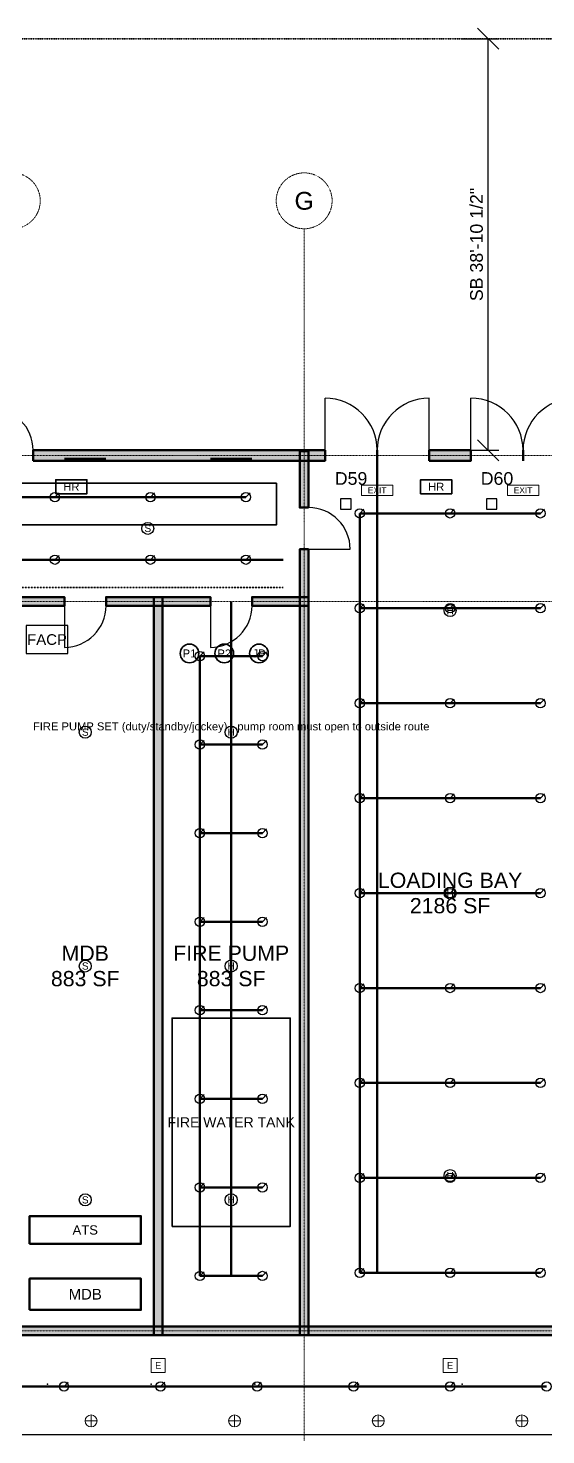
# Model space of a CAD drawing. Header units: inches. Extents: x -108 to 4832, y -12 to 3555.
# Drawn here: x 1884 to 2471, y 1961 to 3555 of the extents above; entities that cross this region are included whole.
import ezdxf
from ezdxf.enums import TextEntityAlignment as Align

# ---------------------------------------------------------------- set-up
doc = ezdxf.new("R2010")
doc.units = ezdxf.units.IN
doc.header["$LTSCALE"] = 0.03937
doc.header["$MEASUREMENT"] = 0
for name, pattern in [('CENTER', [5.08, 3.175, -0.635, 0.635, -0.635]), ('DASHED', [1.524, 1.27, -0.254]), ('PHANTOM', [6.35, 3.175, -0.635, 0.635, -0.635, 0.635, -0.635])]:
    doc.linetypes.add(name, pattern=pattern)
for name, color, linetype, lineweight in [('A-ANNO-DIMS', 1, 'Continuous', 18), ('A-ANNO-SYMB', 2, 'Continuous', 18), ('A-AREA-IDEN', 2, 'Continuous', 18), ('A-DOOR', 3, 'Continuous', 25), ('A-FLOR-OTLN', 253, 'Continuous', 25), ('A-WALL', 7, 'Continuous', 50), ('A-WALL-PATT', 8, 'Continuous', 9), ('C-PROP-LINE', 1, 'PHANTOM', 35), ('E-ANNO-TEXT', 52, 'Continuous', 18), ('E-DB', 6, 'Continuous', 50), ('E-FALM', 230, 'Continuous', 25), ('E-LITE', 2, 'Continuous', 18), ('E-LITE-EMER', 40, 'Continuous', 18), ('E-TRAY', 210, 'DASHED', 35), ('FP-ANNO-TEXT', 14, 'Continuous', 18), ('FP-HOSE', 20, 'Continuous', 35), ('FP-SPRK-HEAD', 1, 'Continuous', 25), ('FP-SPRK-PIPE', 12, 'Continuous', 50), ('M-HVAC-SAD', 5, 'Continuous', 35), ('M-HVAC-SCD', 4, 'Continuous', 18), ('S-GRID', 1, 'CENTER', 13)]:
    doc.layers.add(name, color=color, linetype=linetype, lineweight=lineweight)
doc.styles.add('NCS-ARIAL', font='arial.ttf')
doc.dimstyles.new('ARCH-48', dxfattribs={"dimscale": 192, "dimtxt": 0.075, "dimasz": 0.0625, "dimexe": 0.0625, "dimexo": 0.0625, "dimgap": 0.03125, "dimtad": 1, "dimdec": 4, "dimzin": 3, "dimdsep": 46, "dimlunit": 4, "dimtxsty": 'NCS-ARIAL', "dimtsz": 0.0625, "dimcen": 2.5, "dimclrd": 256, "dimclre": 256, "dimclrt": 256, "dimazin": 3, "dimtfac": 1, "dimtmove": 0, "dimatfit": 3, "dimarcsym": 0})

msp = doc.modelspace()

# ---------------------------------------------------------------- hatches: boundary and pattern name
at = {"layer": 'A-WALL-PATT'}
for points in [[(1889.76378, 3064.96063), (2220.47244, 3064.96063), (2220.47244, 3076.77165), (1889.76378, 3076.77165)], [(2201.77165, 3011.81102), (2201.77165, 3075.7874), (2191.92913, 3075.7874), (2191.92913, 3011.81102)], [(2338.58268, 3064.96063), (2385.82677, 3064.96063), (2385.82677, 3076.77165), (2338.58268, 3076.77165)], [(2201.77165, 2073.8189), (2201.77165, 2964.56693), (2191.92913, 2964.56693), (2191.92913, 2073.8189)], [(1861.22047, 2900.59055), (1925.19685, 2900.59055), (1925.19685, 2910.43307), (1861.22047, 2910.43307)], [(1972.44094, 2900.59055), (2090.55118, 2900.59055), (2090.55118, 2910.43307), (1972.44094, 2910.43307)], [(2036.41732, 2073.8189), (2036.41732, 2910.43307), (2026.5748, 2910.43307), (2026.5748, 2073.8189)], [(2137.79528, 2900.59055), (2201.77165, 2900.59055), (2201.77165, 2910.43307), (2137.79528, 2910.43307)], [(1861.22047, 2073.8189), (2863.18898, 2073.8189), (2863.18898, 2083.66142), (1861.22047, 2083.66142)]]:
    msp.add_hatch(color=256, dxfattribs=at).paths.add_polyline_path(points)

# ---------------------------------------------------------------- linework, layer by layer
at = {"layer": 'A-DOOR'}
for p, q in [((2220.47244, 3076.77165), (2220.47244, 3135.82677)), ((2338.58268, 3076.77165), (2338.58268, 3135.82677)), ((2385.82677, 3076.77165), (2385.82677, 3135.82677)), ((2201.77165, 2964.56693), (2249.01575, 2964.56693)), ((1925.19685, 2900.59055), (1925.19685, 2853.34646)), ((2090.55118, 2900.59055), (2090.55118, 2853.34646))]:
    msp.add_line(p, q, dxfattribs=at)
for centre, radius, start, end in [((2220.47244, 3076.77165), 59.05512, 0, 90), ((2338.58268, 3076.77165), 59.05512, 90, 180), ((2385.82677, 3076.77165), 59.05512, 0, 90), ((2503.93701, 3076.77165), 59.05512, 90, 180), ((1842.51969, 3076.77165), 47.24409, 0, 90), ((2201.77165, 2964.56693), 47.24409, 0, 90), ((1925.19685, 2900.59055), 47.24409, -90, 0), ((2090.55118, 2900.59055), 47.24409, -90, 0)]:
    msp.add_arc(centre, radius, start, end, dxfattribs=at)
at = {"layer": 'A-FLOR-OTLN'}
msp.add_lwpolyline([(1866.14173, 1724.40945), (2858.26772, 1724.40945), (2858.26772, 1960.62992), (1866.14173, 1960.62992)], close=True, dxfattribs=at)
at = {"layer": 'A-WALL'}
for p, q in [((1889.76378, 3064.96063), (1889.76378, 3076.77165)), ((2220.47244, 3064.96063), (2220.47244, 3076.77165)), ((2279.52756, 3064.96063), (2279.52756, 3076.77165)), ((2279.52756, 3064.96063), (2279.52756, 3076.77165)), ((2338.58268, 3064.96063), (2338.58268, 3076.77165)), ((2385.82677, 3064.96063), (2385.82677, 3076.77165)), ((2444.88189, 3064.96063), (2444.88189, 3076.77165)), ((2444.88189, 3064.96063), (2444.88189, 3076.77165)), ((2201.77165, 3011.81102), (2191.92913, 3011.81102)), ((2201.77165, 2964.56693), (2191.92913, 2964.56693)), ((1925.19685, 2900.59055), (1925.19685, 2910.43307)), ((1972.44094, 2900.59055), (1972.44094, 2910.43307)), ((2090.55118, 2900.59055), (2090.55118, 2910.43307)), ((2137.79528, 2900.59055), (2137.79528, 2910.43307))]:
    msp.add_line(p, q, dxfattribs=at)
for points in [[(1889.76378, 3064.96063), (2220.47244, 3064.96063), (2220.47244, 3076.77165), (1889.76378, 3076.77165)], [(2201.77165, 3011.81102), (2201.77165, 3075.7874), (2191.92913, 3075.7874), (2191.92913, 3011.81102)], [(2338.58268, 3064.96063), (2385.82677, 3064.96063), (2385.82677, 3076.77165), (2338.58268, 3076.77165)], [(2201.77165, 2073.8189), (2201.77165, 2964.56693), (2191.92913, 2964.56693), (2191.92913, 2073.8189)], [(1861.22047, 2900.59055), (1925.19685, 2900.59055), (1925.19685, 2910.43307), (1861.22047, 2910.43307)], [(1972.44094, 2900.59055), (2090.55118, 2900.59055), (2090.55118, 2910.43307), (1972.44094, 2910.43307)], [(2036.41732, 2073.8189), (2036.41732, 2910.43307), (2026.5748, 2910.43307), (2026.5748, 2073.8189)], [(2137.79528, 2900.59055), (2201.77165, 2900.59055), (2201.77165, 2910.43307), (2137.79528, 2910.43307)], [(1861.22047, 2073.8189), (2863.18898, 2073.8189), (2863.18898, 2083.66142), (1861.22047, 2083.66142)]]:
    msp.add_lwpolyline(points, close=True, dxfattribs=at)
at = {"layer": 'C-PROP-LINE'}
msp.add_lwpolyline([(0, 0), (4724.40945, 0), (4724.40945, 3543.30709), (0, 3543.30709)], close=True, dxfattribs=at)
at = {"layer": 'E-DB'}
for points in [[(1885.82677, 2177.16535), (2011.81102, 2177.16535), (2011.81102, 2208.66142), (1885.82677, 2208.66142)], [(1885.82677, 2102.3622), (2011.81102, 2102.3622), (2011.81102, 2137.79528), (1885.82677, 2137.79528)]]:
    msp.add_lwpolyline(points, close=True, dxfattribs=at)
at = {"layer": 'E-FALM'}
for points in [[(2238.18898, 3009.84252), (2250, 3009.84252), (2250, 3021.65354), (2238.18898, 3021.65354)], [(2403.54331, 3009.84252), (2415.35433, 3009.84252), (2415.35433, 3021.65354), (2403.54331, 3021.65354)], [(1881.88976, 2846.45669), (1929.13386, 2846.45669), (1929.13386, 2877.95276), (1881.88976, 2877.95276)]]:
    msp.add_lwpolyline(points, close=True, dxfattribs=at)
for centre in [(2019.68504, 2988.18898), (2362.20472, 2895.01312), (1948.8189, 2757.21785), (2114.17323, 2757.21785), (2362.20472, 2574.80315), (1948.8189, 2492.12598), (2114.17323, 2492.12598), (2362.20472, 2254.59318), (1948.8189, 2227.03412), (2114.17323, 2227.03412)]:
    msp.add_circle(centre, 6.80315, dxfattribs=at)
at = {"layer": 'E-LITE'}
for p, q in [((1955.38058, 1969.5748), (1955.38058, 1983.1811)), ((2118.11024, 1969.5748), (2118.11024, 1983.1811)), ((2280.8399, 1969.5748), (2280.8399, 1983.1811)), ((2443.56955, 1969.5748), (2443.56955, 1983.1811)), ((1948.57743, 1976.37795), (1962.18373, 1976.37795)), ((2111.30709, 1976.37795), (2124.91339, 1976.37795)), ((2274.03675, 1976.37795), (2287.64304, 1976.37795)), ((2436.7664, 1976.37795), (2450.3727, 1976.37795))]:
    msp.add_line(p, q, dxfattribs=at)
at = {"layer": 'E-LITE', "const_width": 3.02362}
for points in [[(1925.19685, 3066.92913), (1972.44094, 3066.92913)], [(2090.55118, 3066.92913), (2137.79528, 3066.92913)]]:
    msp.add_lwpolyline(points, dxfattribs=at)
at = {"layer": 'E-LITE'}
for centre in [(1955.38058, 1976.37795), (2118.11024, 1976.37795), (2280.8399, 1976.37795), (2443.56955, 1976.37795)]:
    msp.add_circle(centre, 6.80315, dxfattribs=at)
at = {"layer": 'E-LITE-EMER'}
for points in [[(2261.81102, 3025.59055), (2297.24409, 3025.59055), (2297.24409, 3037.40157), (2261.81102, 3037.40157)], [(2427.16535, 3025.59055), (2462.59843, 3025.59055), (2462.59843, 3037.40157), (2427.16535, 3037.40157)], [(2023.62205, 2031.49606), (2039.37008, 2031.49606), (2039.37008, 2047.24409), (2023.62205, 2047.24409)], [(2354.33071, 2031.49606), (2370.07874, 2031.49606), (2370.07874, 2047.24409), (2354.33071, 2047.24409)]]:
    msp.add_lwpolyline(points, close=True, dxfattribs=at)
at = {"layer": 'E-TRAY'}
msp.add_line((897.6378, 2921.25984), (2173.22835, 2921.25984), dxfattribs=at)
at = {"layer": 'FP-HOSE'}
for points in [[(1915.35433, 3027.55906), (1950.7874, 3027.55906), (1950.7874, 3043.30709), (1915.35433, 3043.30709)], [(2328.74016, 3027.55906), (2364.17323, 3027.55906), (2364.17323, 3043.30709), (2328.74016, 3043.30709)], [(2047.24409, 2196.85039), (2181.10236, 2196.85039), (2181.10236, 2433.07087), (2047.24409, 2433.07087)]]:
    msp.add_lwpolyline(points, close=True, dxfattribs=at)
for centre in [(2066.92913, 2846.45669), (2106.29921, 2846.45669), (2145.66929, 2846.45669)]:
    msp.add_circle(centre, 10.58268, dxfattribs=at)
at = {"layer": 'FP-SPRK-HEAD'}
for p, q in [((1914.37008, 3023.62205), (1919.13228, 3028.38425)), ((2022.6378, 3023.62205), (2027.4, 3028.38425)), ((2130.90551, 3023.62205), (2135.66772, 3028.38425)), ((2259.84252, 3005.24934), (2264.60472, 3010.01155)), ((2362.20472, 3005.24934), (2366.96693, 3010.01155)), ((2464.56693, 3005.24934), (2469.32913, 3010.01155)), ((1914.37008, 2952.75591), (1919.13228, 2957.51811)), ((2022.6378, 2952.75591), (2027.4, 2957.51811)), ((2130.90551, 2952.75591), (2135.66772, 2957.51811)), ((2259.84252, 2897.6378), (2264.60472, 2902.4)), ((2362.20472, 2897.6378), (2366.96693, 2902.4)), ((2464.56693, 2897.6378), (2469.32913, 2902.4)), ((2078.74016, 2843.50394), (2083.50236, 2848.26614)), ((2149.6063, 2843.50394), (2154.3685, 2848.26614)), ((2259.84252, 2790.02625), (2264.60472, 2794.78845)), ((2362.20472, 2790.02625), (2366.96693, 2794.78845)), ((2464.56693, 2790.02625), (2469.32913, 2794.78845)), ((2078.74016, 2743.11024), (2083.50236, 2747.87244)), ((2149.6063, 2743.11024), (2154.3685, 2747.87244)), ((2259.84252, 2682.4147), (2264.60472, 2687.1769)), ((2362.20472, 2682.4147), (2366.96693, 2687.1769)), ((2464.56693, 2682.4147), (2469.32913, 2687.1769)), ((2078.74016, 2642.71654), (2083.50236, 2647.47874)), ((2149.6063, 2642.71654), (2154.3685, 2647.47874)), ((2259.84252, 2574.80315), (2264.60472, 2579.56535)), ((2362.20472, 2574.80315), (2366.96693, 2579.56535)), ((2464.56693, 2574.80315), (2469.32913, 2579.56535)), ((2078.74016, 2542.32283), (2083.50236, 2547.08504)), ((2149.6063, 2542.32283), (2154.3685, 2547.08504)), ((2259.84252, 2467.1916), (2264.60472, 2471.95381)), ((2362.20472, 2467.1916), (2366.96693, 2471.95381)), ((2464.56693, 2467.1916), (2469.32913, 2471.95381)), ((2078.74016, 2441.92913), (2083.50236, 2446.69134)), ((2149.6063, 2441.92913), (2154.3685, 2446.69134)), ((2259.84252, 2359.58005), (2264.60472, 2364.34226)), ((2362.20472, 2359.58005), (2366.96693, 2364.34226)), ((2464.56693, 2359.58005), (2469.32913, 2364.34226)), ((2078.74016, 2341.53543), (2083.50236, 2346.29764)), ((2149.6063, 2341.53543), (2154.3685, 2346.29764)), ((2259.84252, 2251.9685), (2264.60472, 2256.73071)), ((2362.20472, 2251.9685), (2366.96693, 2256.73071)), ((2464.56693, 2251.9685), (2469.32913, 2256.73071)), ((2078.74016, 2241.14173), (2083.50236, 2245.90394)), ((2149.6063, 2241.14173), (2154.3685, 2245.90394)), ((2078.74016, 2140.74803), (2083.50236, 2145.51024)), ((2149.6063, 2140.74803), (2154.3685, 2145.51024)), ((2259.84252, 2144.35696), (2264.60472, 2149.11916)), ((2362.20472, 2144.35696), (2366.96693, 2149.11916)), ((2464.56693, 2144.35696), (2469.32913, 2149.11916)), ((1924.75941, 2015.46682), (1929.52161, 2020.22902)), ((2034.12073, 2015.46682), (2038.88294, 2020.22902)), ((2143.48206, 2015.46682), (2148.24427, 2020.22902)), ((2252.84339, 2015.46682), (2257.6056, 2020.22902)), ((2362.20472, 2015.46682), (2366.96693, 2020.22902))]:
    msp.add_line(p, q, dxfattribs=at)
for centre in [(1914.37008, 3023.62205), (2022.6378, 3023.62205), (2130.90551, 3023.62205), (2259.84252, 3005.24934), (2362.20472, 3005.24934), (2464.56693, 3005.24934), (1914.37008, 2952.75591), (2022.6378, 2952.75591), (2130.90551, 2952.75591), (2259.84252, 2897.6378), (2362.20472, 2897.6378), (2464.56693, 2897.6378), (2078.74016, 2843.50394), (2149.6063, 2843.50394), (2259.84252, 2790.02625), (2362.20472, 2790.02625), (2464.56693, 2790.02625), (2078.74016, 2743.11024), (2149.6063, 2743.11024), (2259.84252, 2682.4147), (2362.20472, 2682.4147), (2464.56693, 2682.4147), (2078.74016, 2642.71654), (2149.6063, 2642.71654), (2259.84252, 2574.80315), (2362.20472, 2574.80315), (2464.56693, 2574.80315), (2078.74016, 2542.32283), (2149.6063, 2542.32283), (2259.84252, 2467.1916), (2362.20472, 2467.1916), (2464.56693, 2467.1916), (2078.74016, 2441.92913), (2149.6063, 2441.92913), (2259.84252, 2359.58005), (2362.20472, 2359.58005), (2464.56693, 2359.58005), (2078.74016, 2341.53543), (2149.6063, 2341.53543), (2259.84252, 2251.9685), (2362.20472, 2251.9685), (2464.56693, 2251.9685), (2078.74016, 2241.14173), (2149.6063, 2241.14173), (2078.74016, 2140.74803), (2149.6063, 2140.74803), (2259.84252, 2144.35696), (2362.20472, 2144.35696), (2464.56693, 2144.35696), (1924.75941, 2015.46682), (2034.12073, 2015.46682), (2143.48206, 2015.46682), (2252.84339, 2015.46682), (2362.20472, 2015.46682), (2471.56605, 2015.46682)]:
    msp.add_circle(centre, 5.29134, dxfattribs=at)
at = {"layer": 'FP-SPRK-PIPE'}
for p, q in [((2279.52756, 2144.35696), (2279.52756, 3070.86614)), ((1806.10236, 3023.62205), (1914.37008, 3023.62205)), ((1914.37008, 3023.62205), (2022.6378, 3023.62205)), ((2022.6378, 3023.62205), (2130.90551, 3023.62205)), ((2259.84252, 3005.24934), (2362.20472, 3005.24934)), ((2259.84252, 2897.6378), (2259.84252, 3005.24934)), ((2362.20472, 3005.24934), (2464.56693, 3005.24934)), ((897.6378, 2952.75591), (2173.22835, 2952.75591)), ((1806.10236, 2952.75591), (1914.37008, 2952.75591)), ((1914.37008, 2952.75591), (2022.6378, 2952.75591)), ((2022.6378, 2952.75591), (2130.90551, 2952.75591)), ((2114.17323, 2140.74803), (2114.17323, 2905.51181)), ((2259.84252, 2897.6378), (2362.20472, 2897.6378)), ((2259.84252, 2790.02625), (2259.84252, 2897.6378)), ((2362.20472, 2897.6378), (2464.56693, 2897.6378)), ((2078.74016, 2843.50394), (2149.6063, 2843.50394)), ((2078.74016, 2743.11024), (2078.74016, 2843.50394)), ((2259.84252, 2790.02625), (2362.20472, 2790.02625)), ((2259.84252, 2682.4147), (2259.84252, 2790.02625)), ((2362.20472, 2790.02625), (2464.56693, 2790.02625)), ((2078.74016, 2743.11024), (2149.6063, 2743.11024)), ((2078.74016, 2642.71654), (2078.74016, 2743.11024)), ((2259.84252, 2682.4147), (2362.20472, 2682.4147)), ((2259.84252, 2574.80315), (2259.84252, 2682.4147)), ((2362.20472, 2682.4147), (2464.56693, 2682.4147)), ((2078.74016, 2642.71654), (2149.6063, 2642.71654)), ((2078.74016, 2542.32283), (2078.74016, 2642.71654)), ((2259.84252, 2574.80315), (2362.20472, 2574.80315)), ((2259.84252, 2467.1916), (2259.84252, 2574.80315)), ((2362.20472, 2574.80315), (2464.56693, 2574.80315)), ((2078.74016, 2542.32283), (2149.6063, 2542.32283)), ((2078.74016, 2441.92913), (2078.74016, 2542.32283)), ((2259.84252, 2467.1916), (2362.20472, 2467.1916)), ((2259.84252, 2359.58005), (2259.84252, 2467.1916)), ((2362.20472, 2467.1916), (2464.56693, 2467.1916)), ((2078.74016, 2441.92913), (2149.6063, 2441.92913)), ((2078.74016, 2341.53543), (2078.74016, 2441.92913)), ((2259.84252, 2359.58005), (2362.20472, 2359.58005)), ((2259.84252, 2251.9685), (2259.84252, 2359.58005)), ((2362.20472, 2359.58005), (2464.56693, 2359.58005)), ((2078.74016, 2341.53543), (2149.6063, 2341.53543)), ((2078.74016, 2241.14173), (2078.74016, 2341.53543)), ((2259.84252, 2251.9685), (2362.20472, 2251.9685)), ((2259.84252, 2144.35696), (2259.84252, 2251.9685)), ((2362.20472, 2251.9685), (2464.56693, 2251.9685)), ((2078.74016, 2241.14173), (2149.6063, 2241.14173)), ((2078.74016, 2140.74803), (2078.74016, 2241.14173)), ((2078.74016, 2140.74803), (2149.6063, 2140.74803)), ((2078.74016, 2140.74803), (2114.17323, 2140.74803)), ((2259.84252, 2144.35696), (2362.20472, 2144.35696)), ((2259.84252, 2144.35696), (2279.52756, 2144.35696)), ((2362.20472, 2144.35696), (2464.56693, 2144.35696)), ((1815.39808, 2015.46682), (1924.75941, 2015.46682)), ((1924.75941, 2015.46682), (2034.12073, 2015.46682)), ((2034.12073, 2015.46682), (2143.48206, 2015.46682)), ((2143.48206, 2015.46682), (2252.84339, 2015.46682)), ((2252.84339, 2015.46682), (2362.20472, 2015.46682)), ((2362.20472, 2015.46682), (2471.56605, 2015.46682))]:
    msp.add_line(p, q, dxfattribs=at)
at = {"layer": 'M-HVAC-SAD'}
msp.add_lwpolyline([(905.51181, 2992.12598), (2165.35433, 2992.12598), (2165.35433, 3039.37008), (905.51181, 3039.37008)], close=True, dxfattribs=at)
at = {"layer": 'M-HVAC-SCD'}
for p, q in [((1905.76539, 2017.72178), (1906.36059, 2018.31698)), ((1905.76539, 2018.31698), (1906.36059, 2017.72178)), ((2023.24571, 2017.72178), (2023.84091, 2018.31698)), ((2023.24571, 2018.31698), (2023.84091, 2017.72178)), ((2140.72602, 2017.72178), (2141.32122, 2018.31698)), ((2140.72602, 2018.31698), (2141.32122, 2017.72178)), ((2258.20634, 2017.72178), (2258.80154, 2018.31698)), ((2258.20634, 2018.31698), (2258.80154, 2017.72178)), ((2375.68665, 2017.72178), (2376.28185, 2018.31698)), ((2375.68665, 2018.31698), (2376.28185, 2017.72178))]:
    msp.add_line(p, q, dxfattribs=at)
for points in [[(1905.76539, 2017.72178), (1906.36059, 2017.72178), (1906.36059, 2018.31698), (1905.76539, 2018.31698)], [(2023.24571, 2017.72178), (2023.84091, 2017.72178), (2023.84091, 2018.31698), (2023.24571, 2018.31698)], [(2140.72602, 2017.72178), (2141.32122, 2017.72178), (2141.32122, 2018.31698), (2140.72602, 2018.31698)], [(2258.20634, 2017.72178), (2258.80154, 2017.72178), (2258.80154, 2018.31698), (2258.20634, 2018.31698)], [(2375.68665, 2017.72178), (2376.28185, 2017.72178), (2376.28185, 2018.31698), (2375.68665, 2018.31698)]]:
    msp.add_lwpolyline(points, close=True, dxfattribs=at)
at = {"layer": 'S-GRID'}
for p, q in [((2196.85039, 357.16535), (2196.85039, 3327.87402)), ((-44.40945, 3070.86614), (4768.8189, 3070.86614)), ((-44.40945, 2905.51181), (4768.8189, 2905.51181)), ((-44.40945, 2078.74016), (4768.8189, 2078.74016))]:
    msp.add_line(p, q, dxfattribs=at)
for centre in [(1866.14173, 3359.55402), (2196.85039, 3359.55402)]:
    msp.add_circle(centre, 31.68, dxfattribs=at)

# ---------------------------------------------------------------- texts
at = {"layer": 'A-ANNO-SYMB', "style": 'NCS-ARIAL'}
for s, p in [('D59', (2250, 3044.80063)), ('D60', (2415.35433, 3044.80063))]:
    msp.add_text(s, height=14.4, dxfattribs=at).set_placement(p, align=Align.MIDDLE_CENTER)
at = {"layer": 'A-AREA-IDEN', "char_height": 17.28, "attachment_point": 5, "style": 'NCS-ARIAL'}
for s, insert in [('LOADING BAY\\P2186 SF', (2362.20472, 2574.80315)), ('MDB\\P883 SF', (1948.8189, 2492.12598)), ('FIRE PUMP\\P883 SF', (2114.17323, 2492.12598))]:
    msp.add_mtext(s, dxfattribs=dict(at, insert=insert))
at = {"layer": 'E-ANNO-TEXT', "style": 'NCS-ARIAL'}
for s, height, p in [('EXIT', 6.80315, (2279.52756, 3031.49606)), ('EXIT', 6.80315, (2444.88189, 3031.49606)), ('FACP', 12.094488, (1905.51181, 2862.20472)), ('ATS', 10.582677, (1948.8189, 2192.91339)), ('MDB', 12.094488, (1948.8189, 2120.07874))]:
    msp.add_text(s, height=height, dxfattribs=at).set_placement(p, align=Align.MIDDLE_CENTER)
at = {"layer": 'E-FALM', "style": 'NCS-ARIAL'}
for s, p in [('S', (2019.68504, 2988.18898)), ('H', (2362.20472, 2895.01312)), ('S', (1948.8189, 2757.21785)), ('H', (2114.17323, 2757.21785)), ('H', (2362.20472, 2574.80315)), ('S', (1948.8189, 2492.12598)), ('H', (2114.17323, 2492.12598)), ('H', (2362.20472, 2254.59318)), ('S', (1948.8189, 2227.03412)), ('H', (2114.17323, 2227.03412))]:
    msp.add_text(s, height=8.16378, dxfattribs=at).set_placement(p, align=Align.MIDDLE_CENTER)
at = {"layer": 'E-LITE-EMER', "style": 'NCS-ARIAL'}
for p in [(2031.49606, 2039.37008), (2362.20472, 2039.37008)]:
    msp.add_text('E', height=7.55906, dxfattribs=at).set_placement(p, align=Align.MIDDLE_CENTER)
at = {"layer": 'FP-ANNO-TEXT', "style": 'NCS-ARIAL'}
for s, height, p in [('HR', 9.070866, (1933.07087, 3035.43307)), ('HR', 9.070866, (2346.45669, 3035.43307)), ('P1', 9.070866, (2066.92913, 2846.45669)), ('P2', 9.070866, (2106.29921, 2846.45669)), ('JP', 9.070866, (2145.66929, 2846.45669)), ('FIRE PUMP SET (duty/standby/jockey) - pump room must open to outside route', 9.0708661, (2114.17323, 2763.77953)), ('FIRE WATER TANK', 11.3385827, (2114.17323, 2314.96063))]:
    msp.add_text(s, height=height, dxfattribs=at).set_placement(p, align=Align.MIDDLE_CENTER)
at = {"layer": 'S-GRID', "style": 'NCS-ARIAL'}
msp.add_text('G', height=20.16, dxfattribs=at).set_placement((2196.85039, 3359.55402), align=Align.MIDDLE_CENTER)

# ---------------------------------------------------------------- dimensions: what is measured, and where the dimension line sits
at = {"layer": 'A-ANNO-DIMS'}
msp.add_linear_dim(base=(2405.40472, 3076.77165), p1=(2362.20472, 3076.77165), p2=(2362.20472, 3543.30709), angle=90, text='SB 38\'-10 1/2"', dimstyle='ARCH-48', dxfattribs=at).render()

doc.saveas('drawing.dxf')
